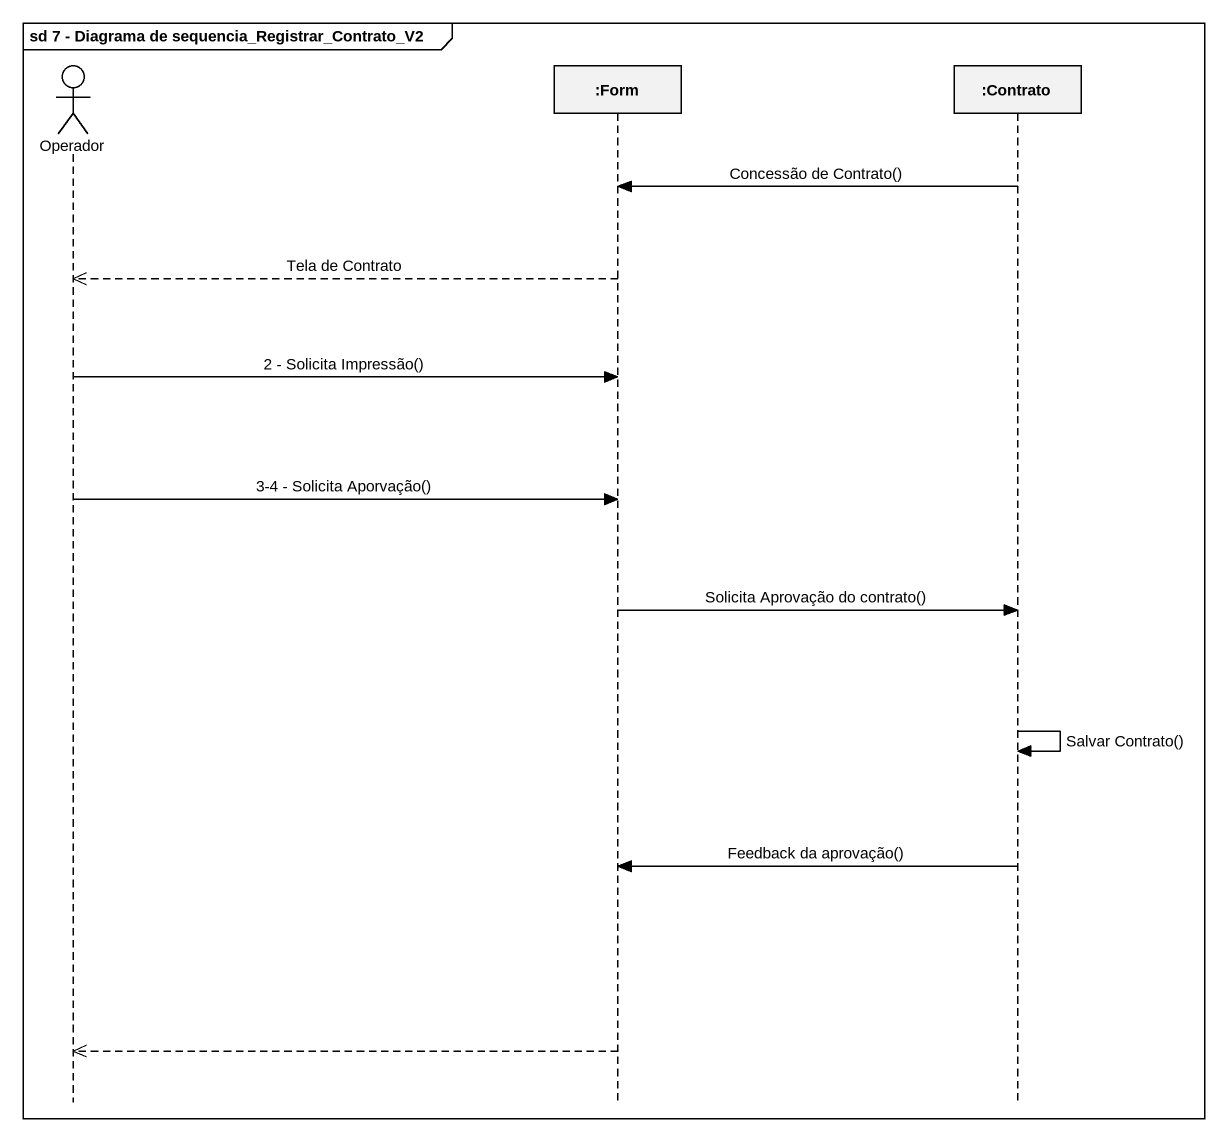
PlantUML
@startuml
mainframe sd 7 - Diagrama de sequencia_Registrar_Contrato_V2
hide footbox
actor Operador
participant ":Form" as Form
participant ":Contrato" as Contrato

Contrato -> Form : Concessão de Contrato()
Form -->> Operador : Tela de Contrato
Operador -> Form : 2 - Solicita Impressão()
Operador -> Form : 3-4 - Solicita Aporvação()
Form -> Contrato : Solicita Aprovação do contrato()
Contrato -> Contrato : Salvar Contrato()
Contrato -> Form : Feedback da aprovação()
Form -->> Operador
@enduml
